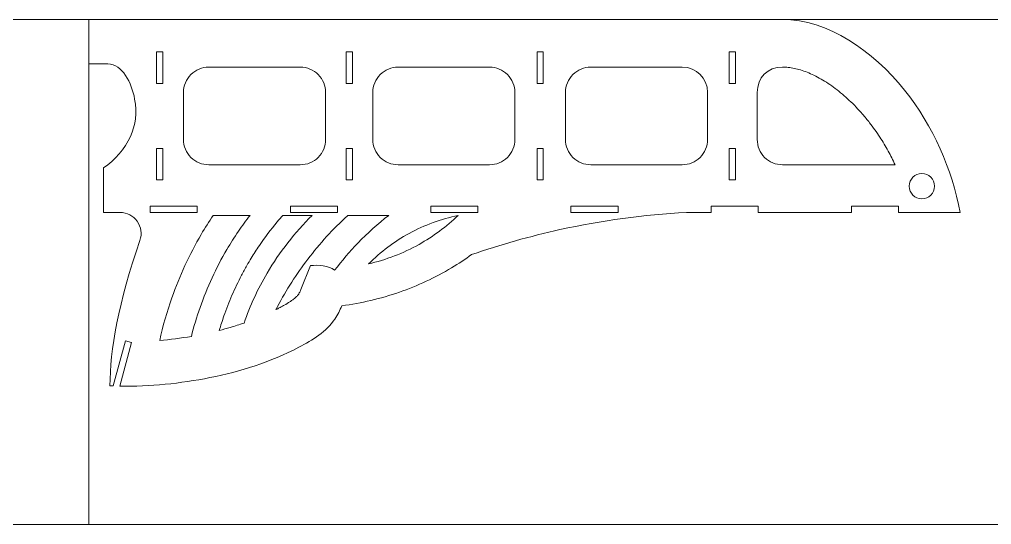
# Model space of a CAD drawing. Header units: centimetres. Extents: x -148 to 149, y -47 to 25.
# Drawn here: x -55.7 to 36.7, y -23.2 to 24.8 of the extents above; entities that cross this region are included whole.
import ezdxf

# ---------------------------------------------------------------- set-up
doc = ezdxf.new("R2010")
doc.units = ezdxf.units.CM
doc.header["$MEASUREMENT"] = 0
doc.layers.add('layer 1', color=7, linetype='Continuous')

msp = doc.modelspace()

# ---------------------------------------------------------------- linework, layer by layer
at = {"layer": 'layer 1', "color": 1, "lineweight": 9}
for points, knots in [([(-148.10656, -23.20851), (-148.10656, -23.20851), (-49.10656, -23.20851), (-49.10656, -23.20851), (-49.10656, -23.20851), (-49.10656, -23.20851), (-49.10656, 24.79149), (-49.10656, 24.79149), (-49.10656, 24.79149), (-49.10656, 24.79149), (-148.10656, 24.79149), (-148.10656, 24.79149), (-148.10656, 24.79149), (-148.10656, 24.79149), (-148.10656, -23.20851), (-148.10656, -23.20851)], [0, 0, 0, 0, 0.2, 0.2, 0.2, 0.2, 0.4, 0.4, 0.4, 0.4, 0.6, 0.6, 0.6, 0.6, 1, 1, 1, 1]), ([(49.89344, -23.20851), (49.89344, -23.20851), (-49.10656, -23.20851), (-49.10656, -23.20851), (-49.10656, -23.20851), (-49.10656, -23.20851), (-49.10656, 24.79149), (-49.10656, 24.79149), (-49.10656, 24.79149), (-49.10656, 24.79149), (49.89344, 24.79149), (49.89344, 24.79149), (49.89344, 24.79149), (49.89344, 24.79149), (49.89344, -23.20851), (49.89344, -23.20851)], [0, 0, 0, 0, 0.2, 0.2, 0.2, 0.2, 0.4, 0.4, 0.4, 0.4, 0.6, 0.6, 0.6, 0.6, 1, 1, 1, 1]), ([(33.72908, 6.45399), (32.91748, 10.54647), (31.20068, 14.63383), (28.4211, 18.08055), (28.4211, 18.08055), (25.4125, 21.81129), (21.1588, 24.79149), (16.823, 24.79149)], [0, 0, 0, 0, 0.33333333, 0.33333333, 0.33333333, 0.33333333, 1, 1, 1, 1]), ([(-49.10656, 20.56913), (-48.56286, 20.56913), (-48.01922, 20.56893), (-47.47546, 20.56913), (-47.47546, 20.56913), (-47.45062, 20.56915), (-47.4258, 20.56915), (-47.40098, 20.56913), (-47.40098, 20.56913), (-47.3856, 20.56913), (-47.37022, 20.56911), (-47.35484, 20.56913), (-47.35484, 20.56913), (-47.33782, 20.56917), (-47.3208, 20.56929), (-47.30384, 20.56913), (-47.30384, 20.56913), (-45.90528, 20.55683), (-45.04494, 18.77859), (-44.75258, 17.22405), (-44.75258, 17.22405), (-44.50492, 15.90727), (-44.66482, 14.75101), (-45.15126, 13.68287), (-45.15126, 13.68287), (-45.68922, 12.50167), (-46.62652, 11.42823), (-47.71036, 10.68605)], [0, 0, 0, 0, 0.125, 0.125, 0.125, 0.125, 0.25, 0.25, 0.25, 0.25, 0.375, 0.375, 0.375, 0.375, 0.5, 0.5, 0.5, 0.5, 0.625, 0.625, 0.625, 0.625, 0.75, 0.75, 0.75, 0.75, 1, 1, 1, 1]), ([(-44.25032, 3.79683), (-44.03756, 4.40837), (-44.13404, 5.08507), (-44.50918, 5.61279), (-44.50918, 5.61279), (-44.88434, 6.14053), (-45.49178, 6.45399), (-46.13926, 6.45399)], [0, 0, 0, 0, 0.33333333, 0.33333333, 0.33333333, 0.33333333, 1, 1, 1, 1]), ([(-12.72578, 2.44857), (-9.9765, 3.39751), (-7.1713, 4.18985), (-4.32748, 4.81493), (-4.32748, 4.81493), (-0.3744, 5.68385), (3.6533, 6.22957), (7.68998, 6.45399)], [0, 0, 0, 0, 0.33333333, 0.33333333, 0.33333333, 0.33333333, 1, 1, 1, 1]), ([(-25.06804, -2.42339), (-23.20856, -2.17709), (-21.36834, -1.74307), (-19.5929, -1.12419), (-19.5929, -1.12419), (-17.8639, -0.52151), (-16.19636, 0.25647), (-14.62816, 1.19577), (-14.62816, 1.19577), (-13.97634, 1.58621), (-13.34168, 2.00451), (-12.72578, 2.44857)], [0, 0, 0, 0, 0.25, 0.25, 0.25, 0.25, 0.5, 0.5, 0.5, 0.5, 1, 1, 1, 1]), ([(-46.17608, -10.05015), (-43.30222, -10.09755), (-40.40772, -9.81103), (-37.5959, -9.24411), (-37.5959, -9.24411), (-34.68318, -8.65683), (-31.85914, -7.76863), (-29.1512, -6.36733), (-29.1512, -6.36733), (-27.827, -5.68209), (-26.53058, -4.87415), (-25.71764, -3.67617), (-25.71764, -3.67617), (-25.45468, -3.28865), (-25.2423, -2.86031), (-25.06804, -2.42339)], [0, 0, 0, 0, 0.2, 0.2, 0.2, 0.2, 0.4, 0.4, 0.4, 0.4, 0.6, 0.6, 0.6, 0.6, 1, 1, 1, 1])]:
    msp.add_open_spline(points, degree=3, knots=knots, dxfattribs=at)
for points in [[(16.823, 24.79149), (16.823, 24.79149), (-49.10656, 24.79149), (-49.10656, 24.79149)], [(-49.10656, 24.79149), (-49.10656, 24.79149), (-49.10656, 20.56913), (-49.10656, 20.56913)], [(-47.71036, 10.68605), (-47.71036, 10.68605), (-47.71036, 6.45399), (-47.71036, 6.45399)], [(10.0522, 6.45597), (10.0522, 6.45597), (10.0522, 7.05399), (10.0522, 7.05399)], [(10.0522, 7.05399), (10.0522, 7.05399), (14.52708, 7.05399), (14.52708, 7.05399)], [(14.52708, 7.05399), (14.52708, 7.05399), (14.52708, 6.45597), (14.52708, 6.45597)], [(23.38554, 6.45597), (23.38554, 6.45597), (23.38554, 7.05399), (23.38554, 7.05399)], [(23.38554, 7.05399), (23.38554, 7.05399), (27.8604, 7.05399), (27.8604, 7.05399)], [(27.8604, 7.05399), (27.8604, 7.05399), (27.8604, 6.45597), (27.8604, 6.45597)], [(-47.71036, 6.45399), (-47.71036, 6.45399), (-46.13928, 6.45399), (-46.13928, 6.45399)], [(7.68998, 6.45399), (7.68998, 6.45399), (10.0522, 6.45399), (10.0522, 6.45399)], [(10.0522, 6.45399), (10.0522, 6.45399), (10.0522, 6.45597), (10.0522, 6.45597)], [(14.52708, 6.45597), (14.52708, 6.45597), (14.52708, 6.45399), (14.52708, 6.45399)], [(14.52708, 6.45399), (14.52708, 6.45399), (23.38554, 6.45399), (23.38554, 6.45399)], [(23.38554, 6.45399), (23.38554, 6.45399), (23.38554, 6.45597), (23.38554, 6.45597)], [(27.8604, 6.45597), (27.8604, 6.45597), (27.8604, 6.45399), (27.8604, 6.45399)], [(27.8604, 6.45399), (27.8604, 6.45399), (33.72908, 6.45399), (33.72908, 6.45399)], [(-44.25032, 3.79683), (-46.28536, -2.05269), (-47.0935, -6.67511), (-47.1066, -10.02303)], [(-46.79366, -10.03479), (-46.79366, -10.03479), (-45.62644, -5.73899), (-45.62644, -5.73899)], [(-45.04744, -5.89633), (-45.04744, -5.89633), (-46.17608, -10.05015), (-46.17608, -10.05015)], [(-45.62644, -5.73899), (-45.62644, -5.73899), (-45.04744, -5.89633), (-45.04744, -5.89633)], [(-47.1066, -10.02303), (-47.00232, -10.02739), (-46.89802, -10.03131), (-46.79366, -10.03479)]]:
    msp.add_open_spline(points, degree=3, dxfattribs=at)
at = {"layer": 'layer 1', "color": 5, "lineweight": 9}
for points in [[(-42.68056, 18.70715), (-42.68056, 18.70715), (-42.68056, 21.70717), (-42.68056, 21.70717)], [(-42.68056, 21.70717), (-42.68056, 21.70717), (-42.08056, 21.70717), (-42.08056, 21.70717)], [(-42.08056, 21.70717), (-42.08056, 21.70717), (-42.08056, 18.70715), (-42.08056, 18.70715)], [(-24.66034, 18.70715), (-24.66034, 18.70715), (-24.66034, 21.70717), (-24.66034, 21.70717)], [(-24.66034, 21.70717), (-24.66034, 21.70717), (-24.06034, 21.70717), (-24.06034, 21.70717)], [(-24.06034, 21.70717), (-24.06034, 21.70717), (-24.06034, 18.70715), (-24.06034, 18.70715)], [(-6.5068, 18.70715), (-6.5068, 18.70715), (-6.5068, 21.70717), (-6.5068, 21.70717)], [(-6.5068, 21.70717), (-6.5068, 21.70717), (-5.9068, 21.70717), (-5.9068, 21.70717)], [(-5.9068, 21.70717), (-5.9068, 21.70717), (-5.9068, 18.70715), (-5.9068, 18.70715)], [(11.76568, 18.70715), (11.76568, 18.70715), (11.76568, 21.70717), (11.76568, 21.70717)], [(11.76568, 21.70717), (11.76568, 21.70717), (12.36568, 21.70717), (12.36568, 21.70717)], [(12.36568, 21.70717), (12.36568, 21.70717), (12.36568, 18.70715), (12.36568, 18.70715)], [(-37.7049, 20.26349), (-37.7049, 20.26349), (-29.00632, 20.26349), (-29.00632, 20.26349)], [(-19.71436, 20.26349), (-19.71436, 20.26349), (-11.01578, 20.26349), (-11.01578, 20.26349)], [(-1.39784, 20.26349), (-1.39784, 20.26349), (7.30074, 20.26349), (7.30074, 20.26349)], [(9.70522, 17.85901), (9.70522, 19.18697), (8.6287, 20.26349), (7.30076, 20.26349)], [(-42.08056, 18.70715), (-42.08056, 18.70715), (-42.68056, 18.70715), (-42.68056, 18.70715)], [(-24.06034, 18.70715), (-24.06034, 18.70715), (-24.66034, 18.70715), (-24.66034, 18.70715)], [(-5.9068, 18.70715), (-5.9068, 18.70715), (-6.5068, 18.70715), (-6.5068, 18.70715)], [(12.36568, 18.70715), (12.36568, 18.70715), (11.76568, 18.70715), (11.76568, 18.70715)], [(-40.10938, 13.38647), (-40.10938, 13.38647), (-40.10938, 17.85901), (-40.10938, 17.85901)], [(-26.60184, 17.85901), (-26.60184, 17.85901), (-26.60184, 13.38647), (-26.60184, 13.38647)], [(-22.11884, 13.38647), (-22.11884, 13.38647), (-22.11884, 17.85901), (-22.11884, 17.85901)], [(-8.61128, 17.85901), (-8.61128, 17.85901), (-8.61128, 13.38647), (-8.61128, 13.38647)], [(-3.80232, 13.38647), (-3.80232, 13.38647), (-3.80232, 17.85901), (-3.80232, 17.85901)], [(9.70522, 17.85901), (9.70522, 17.85901), (9.70522, 13.38647), (9.70522, 13.38647)], [(14.42612, 13.38647), (14.42612, 13.38647), (14.42612, 17.85901), (14.42612, 17.85901)], [(-42.68056, 9.53831), (-42.68056, 9.53831), (-42.68056, 12.53833), (-42.68056, 12.53833)], [(-42.68056, 12.53833), (-42.68056, 12.53833), (-42.08056, 12.53833), (-42.08056, 12.53833)], [(-42.08056, 12.53833), (-42.08056, 12.53833), (-42.08056, 9.53831), (-42.08056, 9.53831)], [(-24.66034, 9.53831), (-24.66034, 9.53831), (-24.66034, 12.53833), (-24.66034, 12.53833)], [(-24.66034, 12.53833), (-24.66034, 12.53833), (-24.06034, 12.53833), (-24.06034, 12.53833)], [(-24.06034, 12.53833), (-24.06034, 12.53833), (-24.06034, 9.53831), (-24.06034, 9.53831)], [(-6.5068, 9.53831), (-6.5068, 9.53831), (-6.5068, 12.53833), (-6.5068, 12.53833)], [(-6.5068, 12.53833), (-6.5068, 12.53833), (-5.9068, 12.53833), (-5.9068, 12.53833)], [(-5.9068, 12.53833), (-5.9068, 12.53833), (-5.9068, 9.53831), (-5.9068, 9.53831)], [(11.76568, 9.53831), (11.76568, 9.53831), (11.76568, 12.53833), (11.76568, 12.53833)], [(11.76568, 12.53833), (11.76568, 12.53833), (12.36568, 12.53833), (12.36568, 12.53833)], [(12.36568, 12.53833), (12.36568, 12.53833), (12.36568, 9.53831), (12.36568, 9.53831)], [(-29.00632, 10.98199), (-29.00632, 10.98199), (-37.7049, 10.98199), (-37.7049, 10.98199)], [(-11.01578, 10.98199), (-11.01578, 10.98199), (-19.71436, 10.98199), (-19.71436, 10.98199)], [(7.30074, 10.98199), (7.30074, 10.98199), (-1.39784, 10.98199), (-1.39784, 10.98199)], [(27.53302, 10.98199), (27.53302, 10.98199), (16.83062, 10.98199), (16.83062, 10.98199)], [(-42.08056, 9.53831), (-42.08056, 9.53831), (-42.68056, 9.53831), (-42.68056, 9.53831)], [(-24.06034, 9.53831), (-24.06034, 9.53831), (-24.66034, 9.53831), (-24.66034, 9.53831)], [(-5.9068, 9.53831), (-5.9068, 9.53831), (-6.5068, 9.53831), (-6.5068, 9.53831)], [(12.36568, 9.53831), (12.36568, 9.53831), (11.76568, 9.53831), (11.76568, 9.53831)], [(-43.28112, 6.45597), (-43.28112, 6.45597), (-43.28112, 7.05597), (-43.28112, 7.05597)], [(-43.28112, 7.05597), (-43.28112, 7.05597), (-38.80626, 7.05597), (-38.80626, 7.05597)], [(-38.80626, 7.05597), (-38.80626, 7.05597), (-38.80626, 6.45597), (-38.80626, 6.45597)], [(-29.9478, 6.45597), (-29.9478, 6.45597), (-29.9478, 7.05597), (-29.9478, 7.05597)], [(-29.9478, 7.05597), (-29.9478, 7.05597), (-25.47292, 7.05597), (-25.47292, 7.05597)], [(-25.47292, 7.05597), (-25.47292, 7.05597), (-25.47292, 6.45597), (-25.47292, 6.45597)], [(-16.61446, 6.45597), (-16.61446, 6.45597), (-16.61446, 7.05597), (-16.61446, 7.05597)], [(-16.61446, 7.05597), (-16.61446, 7.05597), (-12.1396, 7.05597), (-12.1396, 7.05597)], [(-12.1396, 7.05597), (-12.1396, 7.05597), (-12.1396, 6.45597), (-12.1396, 6.45597)], [(-3.28112, 6.45597), (-3.28112, 6.45597), (-3.28112, 7.05597), (-3.28112, 7.05597)], [(-3.28112, 7.05597), (-3.28112, 7.05597), (1.19374, 7.05597), (1.19374, 7.05597)], [(1.19374, 7.05597), (1.19374, 7.05597), (1.19374, 6.45597), (1.19374, 6.45597)], [(-38.80626, 6.45597), (-38.80626, 6.45597), (-43.28112, 6.45597), (-43.28112, 6.45597)], [(-37.28614, 6.17353), (-37.28614, 6.17353), (-33.78456, 6.17353), (-33.78456, 6.17353)], [(-30.66308, 6.17353), (-30.66308, 6.17353), (-27.87452, 6.17353), (-27.87452, 6.17353)], [(-25.47292, 6.45597), (-25.47292, 6.45597), (-29.9478, 6.45597), (-29.9478, 6.45597)], [(-24.49876, 6.17353), (-24.49876, 6.17353), (-20.60598, 6.17353), (-20.60598, 6.17353)], [(-12.1396, 6.45597), (-12.1396, 6.45597), (-16.61446, 6.45597), (-16.61446, 6.45597)], [(1.19374, 6.45597), (1.19374, 6.45597), (-3.28112, 6.45597), (-3.28112, 6.45597)], [(-28.04378, 1.39899), (-28.04378, 1.39899), (-28.95066, -0.87493), (-28.95066, -0.87493)], [(-25.74388, 0.95997), (-26.33702, 1.41733), (-27.26736, 1.47849), (-28.04378, 1.39899)], [(-38.53792, -2.58789), (-38.85336, -3.48733), (-39.12886, -4.40029), (-39.36362, -5.32409)], [(-34.35378, -4.05531), (-34.3538, -4.05537), (-34.35382, -4.05543), (-34.35384, -4.05549)], [(-39.36362, -5.32409), (-40.36086, -5.49911), (-41.36514, -5.63427), (-42.37334, -5.72703)]]:
    msp.add_open_spline(points, degree=3, dxfattribs=at)
for points, knots in [([(-37.7049, 20.26349), (-38.34262, 20.26349), (-38.9542, 20.01017), (-39.40512, 19.55923), (-39.40512, 19.55923), (-39.85606, 19.10831), (-40.10938, 18.49671), (-40.10938, 17.85901)], [0, 0, 0, 0, 0.33333333, 0.33333333, 0.33333333, 0.33333333, 1, 1, 1, 1]), ([(-26.60184, 17.85901), (-26.60184, 18.49671), (-26.85518, 19.10831), (-27.3061, 19.55923), (-27.3061, 19.55923), (-27.75702, 20.01017), (-28.36862, 20.26349), (-29.00632, 20.26349)], [0, 0, 0, 0, 0.33333333, 0.33333333, 0.33333333, 0.33333333, 1, 1, 1, 1]), ([(-19.71436, 20.26349), (-20.35206, 20.26349), (-20.96364, 20.01017), (-21.41458, 19.55923), (-21.41458, 19.55923), (-21.8655, 19.10831), (-22.11884, 18.49671), (-22.11884, 17.85901)], [0, 0, 0, 0, 0.33333333, 0.33333333, 0.33333333, 0.33333333, 1, 1, 1, 1]), ([(-8.61128, 17.85901), (-8.61128, 18.49671), (-8.86462, 19.10831), (-9.31554, 19.55923), (-9.31554, 19.55923), (-9.76648, 20.01017), (-10.37806, 20.26349), (-11.01578, 20.26349)], [0, 0, 0, 0, 0.33333333, 0.33333333, 0.33333333, 0.33333333, 1, 1, 1, 1]), ([(-1.39784, 20.26349), (-2.03554, 20.26349), (-2.64714, 20.01017), (-3.09806, 19.55923), (-3.09806, 19.55923), (-3.549, 19.10831), (-3.80232, 18.49671), (-3.80232, 17.85901)], [0, 0, 0, 0, 0.33333333, 0.33333333, 0.33333333, 0.33333333, 1, 1, 1, 1]), ([(14.42612, 17.85901), (14.42612, 19.26607), (15.42042, 20.26165), (16.82748, 20.26349), (16.82748, 20.26349), (17.00718, 20.26333), (17.18684, 20.25335), (17.36554, 20.23463), (17.36554, 20.23463), (17.5572, 20.21457), (17.74776, 20.18443), (17.93654, 20.14577), (17.93654, 20.14577), (18.13918, 20.10427), (18.33976, 20.05291), (18.53782, 19.99329), (18.53782, 19.99329), (18.75058, 19.92925), (18.96042, 19.85565), (19.16712, 19.77413), (19.16712, 19.77413), (19.38812, 19.68697), (19.60554, 19.59073), (19.81926, 19.48695), (19.81926, 19.48695), (20.04622, 19.37675), (20.26902, 19.25803), (20.48768, 19.13219), (20.48768, 19.13219), (20.71796, 18.99965), (20.94368, 18.85919), (21.1649, 18.71205), (21.1649, 18.71205), (21.3959, 18.55841), (21.62202, 18.39747), (21.84338, 18.23027), (21.84338, 18.23027), (22.07254, 18.05717), (22.29662, 17.87737), (22.51572, 17.69173), (22.51572, 17.69173), (22.74066, 17.50115), (22.96036, 17.30441), (23.17494, 17.10223), (23.17494, 17.10223), (23.39342, 16.89637), (23.60656, 16.68487), (23.81442, 16.46831), (23.81442, 16.46831), (24.02436, 16.24957), (24.22892, 16.02565), (24.42804, 15.79701), (24.42804, 15.79701), (24.66132, 15.52913), (24.88714, 15.25477), (25.10532, 14.97445), (25.10532, 14.97445), (25.44908, 14.53279), (25.77384, 14.07635), (26.07926, 13.60735), (26.07926, 13.60735), (26.36042, 13.17563), (26.6252, 12.73329), (26.8736, 12.28195), (26.8736, 12.28195), (27.10794, 11.85621), (27.3277, 11.42247), (27.53302, 10.98199)], [0, 0, 0, 0, 0.05555556, 0.05555556, 0.05555556, 0.05555556, 0.11111111, 0.11111111, 0.11111111, 0.11111111, 0.16666667, 0.16666667, 0.16666667, 0.16666667, 0.22222222, 0.22222222, 0.22222222, 0.22222222, 0.27777778, 0.27777778, 0.27777778, 0.27777778, 0.33333333, 0.33333333, 0.33333333, 0.33333333, 0.38888889, 0.38888889, 0.38888889, 0.38888889, 0.44444444, 0.44444444, 0.44444444, 0.44444444, 0.5, 0.5, 0.5, 0.5, 0.55555556, 0.55555556, 0.55555556, 0.55555556, 0.61111111, 0.61111111, 0.61111111, 0.61111111, 0.66666667, 0.66666667, 0.66666667, 0.66666667, 0.72222222, 0.72222222, 0.72222222, 0.72222222, 0.77777778, 0.77777778, 0.77777778, 0.77777778, 0.83333333, 0.83333333, 0.83333333, 0.83333333, 0.88888889, 0.88888889, 0.88888889, 0.88888889, 1, 1, 1, 1]), ([(-40.10938, 13.38647), (-40.10938, 12.74877), (-39.85606, 12.13717), (-39.40512, 11.68625), (-39.40512, 11.68625), (-38.9542, 11.23531), (-38.34262, 10.98199), (-37.7049, 10.98199)], [0, 0, 0, 0, 0.33333333, 0.33333333, 0.33333333, 0.33333333, 1, 1, 1, 1]), ([(-29.00632, 10.98199), (-28.36862, 10.98199), (-27.75702, 11.23531), (-27.3061, 11.68625), (-27.3061, 11.68625), (-26.85518, 12.13717), (-26.60184, 12.74877), (-26.60184, 13.38647)], [0, 0, 0, 0, 0.33333333, 0.33333333, 0.33333333, 0.33333333, 1, 1, 1, 1]), ([(-22.11884, 13.38647), (-22.11884, 12.74877), (-21.8655, 12.13717), (-21.41458, 11.68625), (-21.41458, 11.68625), (-20.96364, 11.23531), (-20.35206, 10.98199), (-19.71436, 10.98199)], [0, 0, 0, 0, 0.33333333, 0.33333333, 0.33333333, 0.33333333, 1, 1, 1, 1]), ([(-11.01578, 10.98199), (-10.37806, 10.98199), (-9.76648, 11.23531), (-9.31554, 11.68625), (-9.31554, 11.68625), (-8.86462, 12.13717), (-8.61128, 12.74877), (-8.61128, 13.38647)], [0, 0, 0, 0, 0.33333333, 0.33333333, 0.33333333, 0.33333333, 1, 1, 1, 1]), ([(-3.80232, 13.38647), (-3.80232, 12.74877), (-3.549, 12.13717), (-3.09806, 11.68625), (-3.09806, 11.68625), (-2.64714, 11.23531), (-2.03554, 10.98199), (-1.39784, 10.98199)], [0, 0, 0, 0, 0.33333333, 0.33333333, 0.33333333, 0.33333333, 1, 1, 1, 1]), ([(7.30074, 10.98199), (7.93844, 10.98199), (8.55004, 11.23531), (9.00096, 11.68625), (9.00096, 11.68625), (9.4519, 12.13717), (9.70522, 12.74877), (9.70522, 13.38647)], [0, 0, 0, 0, 0.33333333, 0.33333333, 0.33333333, 0.33333333, 1, 1, 1, 1]), ([(14.42612, 13.38647), (14.42612, 12.74877), (14.67946, 12.13717), (15.13038, 11.68625), (15.13038, 11.68625), (15.58132, 11.23531), (16.1929, 10.98199), (16.83062, 10.98199)], [0, 0, 0, 0, 0.33333333, 0.33333333, 0.33333333, 0.33333333, 1, 1, 1, 1]), ([(31.27996, 8.94815), (31.27996, 9.61363), (30.7405, 10.15311), (30.07502, 10.15311), (30.07502, 10.15311), (29.40956, 10.15311), (28.87008, 9.61363), (28.87008, 8.94815), (28.87008, 8.94815), (28.87008, 8.28269), (29.40954, 7.74321), (30.07502, 7.74321), (30.07502, 7.74321), (30.7405, 7.74321), (31.27996, 8.28267), (31.27996, 8.94815)], [0, 0, 0, 0, 0.2, 0.2, 0.2, 0.2, 0.4, 0.4, 0.4, 0.4, 0.6, 0.6, 0.6, 0.6, 1, 1, 1, 1]), ([(-42.37334, -5.72703), (-42.06922, -4.34529), (-41.68234, -2.98441), (-41.2141, -1.64931), (-41.2141, -1.64931), (-40.84942, -0.60949), (-40.43584, 0.41323), (-39.97384, 1.41363), (-39.97384, 1.41363), (-39.5072, 2.42407), (-38.99118, 3.41173), (-38.4266, 4.37087), (-38.4266, 4.37087), (-38.06586, 4.98373), (-37.6853, 5.58493), (-37.28614, 6.17353)], [0, 0, 0, 0, 0.2, 0.2, 0.2, 0.2, 0.4, 0.4, 0.4, 0.4, 0.6, 0.6, 0.6, 0.6, 1, 1, 1, 1]), ([(-33.78456, 6.17353), (-34.16728, 5.67915), (-34.53536, 5.17339), (-34.8878, 4.65697), (-34.8878, 4.65697), (-35.27174, 4.09441), (-35.6371, 3.51915), (-35.9826, 2.93221), (-35.9826, 2.93221), (-36.4995, 2.05407), (-36.9719, 1.14973), (-37.39914, 0.22461), (-37.39914, 0.22461), (-37.82336, -0.69399), (-38.20306, -1.63309), (-38.53792, -2.58789)], [0, 0, 0, 0, 0.2, 0.2, 0.2, 0.2, 0.4, 0.4, 0.4, 0.4, 0.6, 0.6, 0.6, 0.6, 1, 1, 1, 1]), ([(-36.71252, -4.75839), (-36.57524, -4.29677), (-36.42688, -3.83861), (-36.2675, -3.38415), (-36.2675, -3.38415), (-36.03544, -2.72247), (-35.78014, -2.06895), (-35.50164, -1.42545), (-35.50164, -1.42545), (-35.22228, -0.77999), (-34.91958, -0.14461), (-34.5937, 0.47867), (-34.5937, 0.47867), (-34.43036, 0.79105), (-34.2612, 1.10041), (-34.08624, 1.40643), (-34.08624, 1.40643), (-33.94994, 1.64481), (-33.81012, 1.88119), (-33.66686, 2.11545), (-33.66686, 2.11545), (-33.42136, 2.51687), (-33.16572, 2.91207), (-32.90048, 3.30073), (-32.90048, 3.30073), (-32.37098, 4.07659), (-31.80328, 4.82631), (-31.20116, 5.54725), (-31.20116, 5.54725), (-31.02472, 5.75851), (-30.84534, 5.96729), (-30.66308, 6.17353)], [0, 0, 0, 0, 0.11111111, 0.11111111, 0.11111111, 0.11111111, 0.22222222, 0.22222222, 0.22222222, 0.22222222, 0.33333333, 0.33333333, 0.33333333, 0.33333333, 0.44444444, 0.44444444, 0.44444444, 0.44444444, 0.55555556, 0.55555556, 0.55555556, 0.55555556, 0.66666667, 0.66666667, 0.66666667, 0.66666667, 0.77777778, 0.77777778, 0.77777778, 0.77777778, 1, 1, 1, 1]), ([(-27.87452, 6.17353), (-29.52454, 4.53953), (-30.98034, 2.68943), (-32.16146, 0.68293), (-32.16146, 0.68293), (-33.04682, -0.82115), (-33.77782, -2.41309), (-34.35378, -4.05531)], [0, 0, 0, 0, 0.33333333, 0.33333333, 0.33333333, 0.33333333, 1, 1, 1, 1]), ([(-31.3233, -2.78293), (-31.27278, -2.68517), (-31.22178, -2.58767), (-31.17028, -2.49043), (-31.17028, -2.49043), (-30.33714, -0.91685), (-29.37528, 0.59231), (-28.29352, 2.01033), (-28.29352, 2.01033), (-27.1627, 3.49263), (-25.90086, 4.87531), (-24.53516, 6.13987), (-24.53516, 6.13987), (-24.52304, 6.15111), (-24.5109, 6.16231), (-24.49876, 6.17353)], [0, 0, 0, 0, 0.2, 0.2, 0.2, 0.2, 0.4, 0.4, 0.4, 0.4, 0.6, 0.6, 0.6, 0.6, 1, 1, 1, 1]), ([(-20.60598, 6.17353), (-21.63498, 5.36615), (-22.61098, 4.48823), (-23.52156, 3.54759), (-23.52156, 3.54759), (-24.31316, 2.72987), (-25.05532, 1.86475), (-25.74388, 0.95997)], [0, 0, 0, 0, 0.33333333, 0.33333333, 0.33333333, 0.33333333, 1, 1, 1, 1]), ([(-22.53282, 1.55965), (-21.3848, 2.69205), (-20.07954, 3.68017), (-18.65796, 4.45581), (-18.65796, 4.45581), (-17.20022, 5.25119), (-15.62016, 5.82313), (-14.00416, 6.17353)], [0, 0, 0, 0, 0.33333333, 0.33333333, 0.33333333, 0.33333333, 1, 1, 1, 1]), ([(-14.00416, 6.17353), (-15.12004, 5.10935), (-16.36868, 4.17345), (-17.71922, 3.41719), (-17.71922, 3.41719), (-19.22556, 2.57367), (-20.8587, 1.95365), (-22.53282, 1.55965)], [0, 0, 0, 0, 0.33333333, 0.33333333, 0.33333333, 0.33333333, 1, 1, 1, 1]), ([(-28.95066, -0.87493), (-28.98316, -0.95639), (-29.01804, -1.03695), (-29.0565, -1.11579), (-29.0565, -1.11579), (-29.08398, -1.17213), (-29.1133, -1.22759), (-29.14586, -1.28115), (-29.14586, -1.28115), (-29.15622, -1.29821), (-29.16692, -1.31509), (-29.17818, -1.33157), (-29.17818, -1.33157), (-29.18618, -1.34329), (-29.19446, -1.35481), (-29.20296, -1.36617), (-29.20296, -1.36617), (-29.22416, -1.39453), (-29.2467, -1.42187), (-29.2701, -1.44845), (-29.2701, -1.44845), (-29.30064, -1.48315), (-29.33264, -1.51653), (-29.3656, -1.54895), (-29.3656, -1.54895), (-29.40696, -1.58961), (-29.44982, -1.62871), (-29.4937, -1.66663), (-29.4937, -1.66663), (-29.54668, -1.71243), (-29.60114, -1.75649), (-29.6566, -1.79923), (-29.6566, -1.79923), (-29.69538, -1.82911), (-29.73468, -1.85835), (-29.77438, -1.88701), (-29.77438, -1.88701), (-29.84634, -1.93899), (-29.91962, -1.98913), (-29.9938, -2.03789), (-29.9938, -2.03789), (-30.16836, -2.15267), (-30.3478, -2.25985), (-30.5297, -2.36261), (-30.5297, -2.36261), (-30.63288, -2.42091), (-30.73686, -2.47779), (-30.8414, -2.53361), (-30.8414, -2.53361), (-30.89644, -2.56301), (-30.95164, -2.59213), (-31.00698, -2.62099), (-31.00698, -2.62099), (-31.10024, -2.66967), (-31.19386, -2.71769), (-31.28778, -2.76507), (-31.28778, -2.76507), (-31.29962, -2.77103), (-31.31146, -2.77699), (-31.3233, -2.78293)], [0, 0, 0, 0, 0.0625, 0.0625, 0.0625, 0.0625, 0.125, 0.125, 0.125, 0.125, 0.1875, 0.1875, 0.1875, 0.1875, 0.25, 0.25, 0.25, 0.25, 0.3125, 0.3125, 0.3125, 0.3125, 0.375, 0.375, 0.375, 0.375, 0.4375, 0.4375, 0.4375, 0.4375, 0.5, 0.5, 0.5, 0.5, 0.5625, 0.5625, 0.5625, 0.5625, 0.625, 0.625, 0.625, 0.625, 0.6875, 0.6875, 0.6875, 0.6875, 0.75, 0.75, 0.75, 0.75, 0.8125, 0.8125, 0.8125, 0.8125, 0.875, 0.875, 0.875, 0.875, 1, 1, 1, 1]), ([(-34.35384, -4.05549), (-34.7867, -4.20513), (-35.22338, -4.34371), (-35.66302, -4.47211), (-35.66302, -4.47211), (-36.01112, -4.57377), (-36.36106, -4.66903), (-36.71252, -4.75839)], [0, 0, 0, 0, 0.33333333, 0.33333333, 0.33333333, 0.33333333, 1, 1, 1, 1])]:
    msp.add_open_spline(points, degree=3, knots=knots, dxfattribs=at)

doc.saveas('drawing.dxf')
